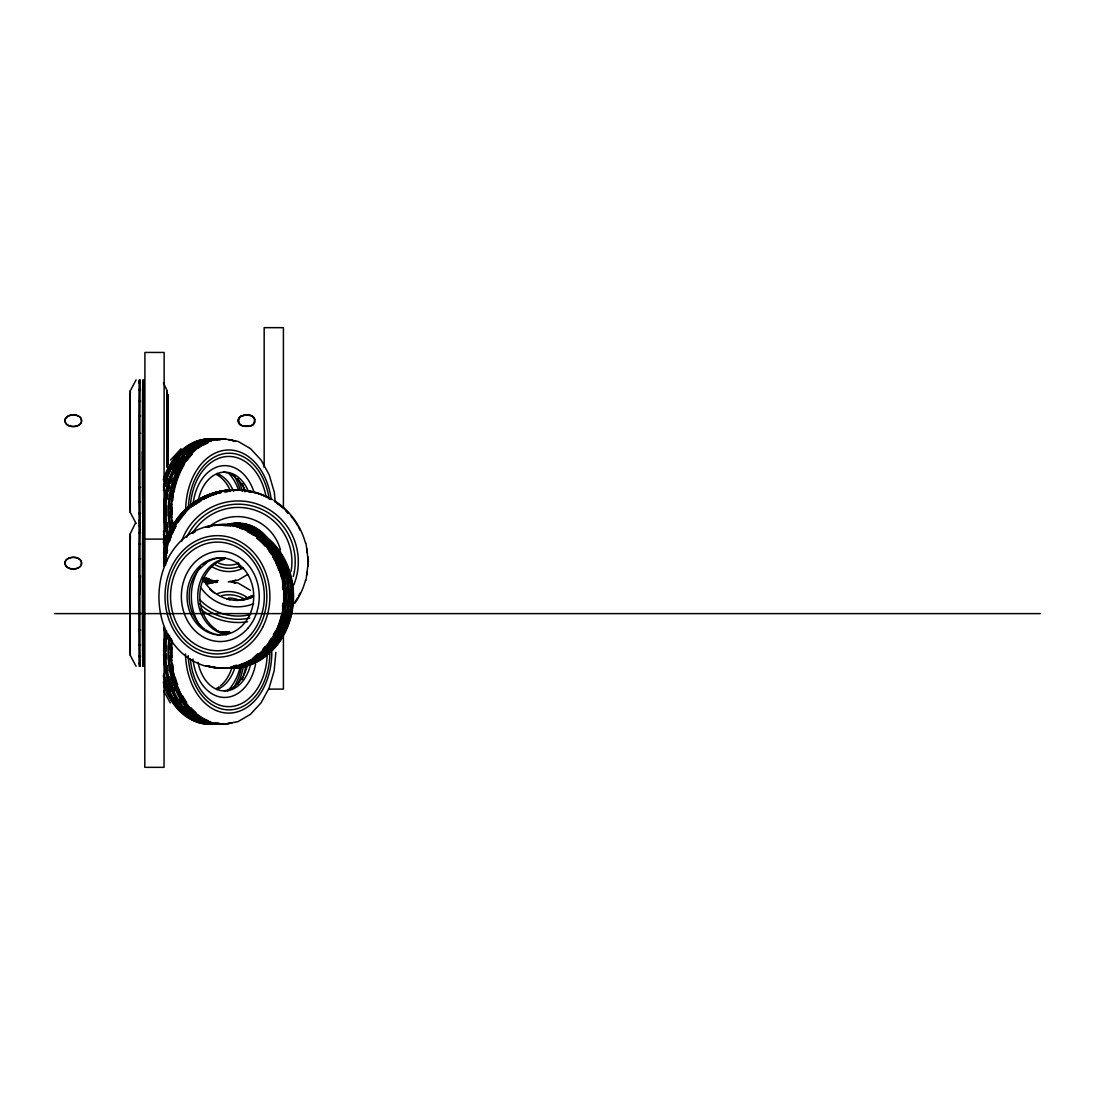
<?xml version="1.0" encoding="UTF-8"?>
<svg xmlns="http://www.w3.org/2000/svg" width="1095" height="1095" viewBox="0 0 1095 1095"><rect width="100%" height="100%" fill="white"/><g stroke="black" fill="none" stroke-linecap="round" stroke-linejoin="round"><path stroke-width="1.5" d="M138.846 433.072L138.846 470.234M138.846 575.943L138.846 613.104M139.9 613.104L139.9 575.943M139.9 433.072L139.9 470.234M139.886 594.53L139.941 558.628M142.432 470.234L142.432 433.072M142.432 575.943L142.432 613.104M143.486 575.943L143.486 613.104M143.486 433.072L143.486 470.234M167.576 464.239L167.727 394.104L168.055 464.896M138.846 433.305L138.887 415.758M138.846 576.175L138.887 558.628M139.9 433.305L139.941 415.758M142.432 433.305L142.473 415.758M142.432 576.175L142.473 558.628M143.486 433.305L143.527 415.758M143.486 576.175L143.527 558.628M138.887 416.196L138.955 400.879M138.887 559.066L138.955 543.75M139.941 416.196L140.009 400.879M139.941 559.066L140.009 543.75M142.473 416.196L142.542 400.879M142.473 559.066L142.542 543.75M143.527 416.196L143.596 400.879M143.527 559.066L143.596 543.75M138.955 401.509L139.038 389.478M138.955 544.379L139.038 532.348M140.009 401.509L140.092 389.478M140.009 544.379L140.201 525.176M142.542 401.509L142.624 389.478M142.542 544.379L142.624 532.348M143.596 401.509L143.678 389.478M143.596 544.379L143.678 532.348M167.001 413.239L167.22 397.321L167.302 399.182M139.051 390.244L139.257 379.855M140.105 390.244L140.201 382.292M139.051 533.114L139.147 525.176M140.105 533.114L140.311 522.726M142.637 390.244L142.733 382.292M143.691 390.244L143.787 382.292M142.637 533.114L142.733 525.176M143.691 533.114L143.787 525.176M129.757 394.104L129.757 509.202M136.095 379.855L130.264 390.874L129.908 451.646L130.264 512.433L136.095 523.451M130.264 512.433L130.36 510.366M129.757 536.974L129.757 652.072M135.561 522.849L130.264 533.744L129.949 624.916L130.264 655.303L136.095 666.321M139.147 383.154L139.257 380.745M140.201 383.154L140.311 379.855M130.264 655.303L130.36 653.236M142.733 383.154L142.843 379.855M143.787 383.154L143.897 379.855M139.147 526.038L139.257 522.726M142.733 526.038L142.843 522.726M143.787 526.038L143.897 522.726M163.442 382.949L167.22 390.874L166.878 467.387M275.872 652.333L274.147 670.852L269.069 688.098L260.993 702.922L250.372 714.405L237.93 721.66L224.735 724.096M305.97 580.295L308.379 561.721L305.97 543.147M241.051 416.141L239.011 417.715C233.509 429.432 259.748 429.144 254.026 417.715C248.893 410.844 231.497 417.592 241.051 425.298M254.765 422.273L252.767 424.956M254.026 423.71L254.629 419.166M170.546 460.078L181.086 448.676M240.448 416.483L238.573 419.166L238.902 423.259M199.003 569.496L205.805 563.432M247.812 574.423L238.108 580.076L228.212 581.91M251.563 425.558L252.918 424.956M240.9 416.141L242.981 415.525M250.18 425.914L251.699 425.558M242.844 415.525L243.583 415.429M220.382 524.614C146.703 527.489 136.82 643.846 204.204 665.746L220.382 668.224M248.948 426.078L250.331 425.914M243.432 415.429L246.32 415.251M246.183 426.188L249.085 426.078M144.8 539.11L164.045 539.11M54.75 613.611L1040.25 613.611M268.699 689.111L283.413 689.111L283.413 636.25M246.183 415.251L249.085 415.347M243.432 426.01L246.32 426.188M248.948 415.347L250.331 415.525M242.844 425.914L243.583 426.01M242.844 568.332L243.583 568.442M224.913 438.986L238.108 441.436L250.55 448.676L261.171 460.174L269.247 474.984L274.311 492.244L275.256 502.345M229.69 581.486L237.93 583.005L250.372 590.26M250.18 415.525L251.699 415.881M240.9 425.298L242.981 425.914M240.9 567.73L242.981 568.332M251.563 415.881L252.918 416.483M238.272 563.145L239.011 566.142L241.051 567.73M252.74 416.483L254.765 419.166M239.011 423.71L240.298 424.956M240.448 567.388L238.573 564.692M163.826 691.068L170.286 702.922M167.22 390.874L167.453 413.239M143.897 523.451L143.691 513.062M142.843 523.451L142.637 513.062M140.201 520.152L140.311 522.561M140.311 523.451L140.105 513.062M139.147 520.152L139.257 523.451M143.787 663.022L143.897 666.321M142.733 663.022L142.843 665.432M130.264 390.874L130.36 392.941M142.843 666.321L142.637 655.932M140.201 663.022L140.311 665.432M140.311 666.321L140.105 655.932M139.147 663.022L139.257 666.321M130.264 533.744L130.401 538.849M143.691 655.932L143.787 663.885M139.051 513.062L139.147 521.001M139.051 655.932L139.147 663.885M167.412 399.018L167.535 437.589M143.596 501.797L143.678 513.829M142.542 501.797L142.624 513.829M143.596 644.668L143.678 656.713M142.542 644.668L142.624 656.713M140.009 501.797L140.092 513.829M138.955 501.797L139.038 513.829M140.009 644.668L140.092 656.713M138.955 644.668L139.038 656.713M143.527 487.111L143.596 502.427M143.527 629.981L143.596 645.297M142.473 487.111L142.542 502.427M142.473 629.981L142.542 645.297M139.941 487.111L140.009 502.427M139.941 629.981L140.009 645.297M138.887 487.111L138.955 502.427M138.887 629.981L138.955 645.297M167.535 421.26L167.59 451.646M143.486 470.001L143.527 487.549M143.486 612.871L143.527 630.419M142.473 487.549L142.418 451.646M142.432 612.871L142.473 630.419M139.9 470.001L139.941 487.549M139.9 612.871L139.941 630.419M138.846 470.001L138.887 487.549M138.846 612.871L138.887 630.419M167.384 451.646L167.398 466.552M283.413 508.381L283.413 327.665L264.169 327.665L264.169 467.469M164.045 566.361L164.154 352.439L144.91 352.439L144.8 767.335L164.045 767.335L164.154 626.929M205.682 723.097A70.915 50.356 -90 0 1 202.383 722.632M194.527 720.264A70.915 50.356 -90 0 1 185.055 714.734M181.305 711.586A70.915 50.356 -90 0 1 164.209 684.84M213.949 723.795A71.805 50.986 -90 0 1 163.648 685.251M214.688 723.795A71.805 50.986 90 0 1 163.333 682.171M204.71 580.87A71.805 50.986 90 0 1 208.036 580.569M219.589 723.795A71.805 50.986 -90 0 1 163.634 654.03M163.634 650.635A71.805 50.986 -90 0 1 166.029 630.487M204.642 581.91A71.805 50.986 -90 0 1 211.28 580.678M217.207 723.795A71.805 50.986 -90 0 1 163.661 674.178M163.661 630.487A71.805 50.986 -90 0 1 164.455 627.257M203.903 581.5A71.805 50.986 -90 0 1 210.569 580.569M217.481 593.627A60.786 43.157 -90 0 1 246.471 596.98M271.806 652.333A60.786 43.157 -90 0 1 229.211 713.105A60.786 43.157 -90 0 1 185.507 653.907M221.395 595.789A57.556 40.871 -90 0 1 243.925 598.76M269.849 653.989A57.556 40.871 -90 0 1 229.594 709.875A57.556 40.871 -90 0 1 188.203 655.659M224.037 723.795A71.805 50.986 -90 0 1 169.506 635.387M205.86 582.978A71.805 50.986 -90 0 1 217.399 580.569M206.024 720.825A70.915 50.356 -90 0 1 203.232 719.648M200.467 718.238A70.915 50.356 -90 0 1 195.143 714.734M193.883 713.748A70.915 50.356 -90 0 1 168.767 655.686M168.767 648.979A70.915 50.356 -90 0 1 169.41 640.561M267.166 655.481A54.326 38.571 -90 0 1 229.772 706.631A54.326 38.571 -90 0 1 190.338 658.629M228.65 598.007A54.326 38.571 -90 0 1 237.013 599.293M212.964 723.206A70.915 50.356 -90 0 1 209.679 722.905M206.394 722.289A70.915 50.356 -90 0 1 166.632 630.761M206.394 582.376A70.915 50.356 -90 0 1 209.679 581.76M188.408 716.595A70.915 50.356 -90 0 1 185.794 714.734M180.826 710.422A70.915 50.356 -90 0 1 177.322 706.645M173.188 701.156A70.915 50.356 -90 0 1 170.574 696.967M166.098 687.783A70.915 50.356 -90 0 1 164.948 684.84M232.277 581.91A71.805 50.986 -90 0 1 235.521 582.978M232.277 722.755A71.805 50.986 -90 0 1 172.052 640.411M206.298 584.169A71.805 50.986 -90 0 1 217.33 580.87M221.669 723.795A71.805 50.986 -90 0 1 167.439 633.745M205.093 582.417A71.805 50.986 -90 0 1 213.361 580.678M201.206 718.238A70.915 50.356 -90 0 1 197.182 715.692M194.623 713.748A70.915 50.356 -90 0 1 187.423 706.645M183.276 701.156A70.915 50.356 -90 0 1 181.524 698.405M179.854 695.503A70.915 50.356 -90 0 1 178.293 692.478M175.611 686.332A70.915 50.356 -90 0 1 171.491 672.303M171.162 670.688A70.915 50.356 -90 0 1 170.601 667.43M169.807 660.75A70.915 50.356 -90 0 1 169.506 655.686M169.506 648.979A70.915 50.356 -90 0 1 169.807 643.915M209.966 582.786A70.915 50.356 -90 0 1 213.224 582.034M224.79 723.795A71.805 50.986 -90 0 1 169.985 637.057M206.599 582.978A71.805 50.986 -90 0 1 218.138 580.569M231.538 722.755A71.805 50.986 90 0 1 171.518 638.727M208.379 582.978A71.805 50.986 90 0 1 216.591 580.87M231.538 581.91A71.805 50.986 90 0 1 234.768 582.978M208.543 720.825A70.915 50.356 -90 0 1 190.352 707.959M185.972 702.47A70.915 50.356 -90 0 1 171.929 664.104M171.587 660.75A70.915 50.356 -90 0 1 171.587 643.915M208.543 583.84A70.915 50.356 -90 0 1 215.003 582.034M245.951 664.884A60.321 42.828 -90 0 1 242.323 679.42M199.194 720.825A70.915 50.356 -90 0 1 179.854 706.645M176.623 702.47A70.915 50.356 -90 0 1 173.941 698.405M169.985 690.931A70.915 50.356 -90 0 1 168.616 687.783M168.041 686.332A70.915 50.356 -90 0 1 165.044 677.107M219.041 723.097A70.915 50.356 -90 0 1 215.756 722.632M195.895 712.694A70.915 50.356 -90 0 1 191.091 707.959M186.725 702.47A70.915 50.356 -90 0 1 182.372 695.503M177.582 684.84A70.915 50.356 -90 0 1 175.145 677.107M173.393 669.059A70.915 50.356 -90 0 1 172.668 664.104M172.093 657.37A70.915 50.356 -90 0 1 172.093 647.296M212.485 582.786A70.915 50.356 -90 0 1 215.756 582.034M250.687 663.94A38.626 27.43 -90 0 1 223.927 690.945A38.626 27.43 -90 0 1 198.031 662.324M255.6 664.008A45.114 32.042 -90 0 1 222.86 697.378A45.114 32.042 -90 0 1 192.966 659.067M231.606 668.662A38.626 27.43 -90 0 1 220.465 685.785M219.205 686.743A38.626 27.43 -90 0 1 216.577 688.399M240.311 666.225A47.167 33.493 -90 0 1 227.514 690.986M243.227 667.225A57.556 40.871 -90 0 1 237.738 684.293M241.639 666.513A54.791 38.9 -90 0 1 234.125 687.099M235.014 667.115A38.626 27.43 -90 0 1 216.769 689.645M213.402 723.097A70.915 50.356 -90 0 1 210.103 722.632M198.099 718.238A70.915 50.356 -90 0 1 194.075 715.692M191.502 713.748A70.915 50.356 -90 0 1 184.302 706.645M181.072 702.47A70.915 50.356 -90 0 1 179.265 699.801M174.447 690.931A70.915 50.356 -90 0 1 173.078 687.783M172.49 686.332A70.915 50.356 -90 0 1 169.506 677.107M168.041 670.688A70.915 50.356 -90 0 1 167.248 665.774M166.549 659.053A70.915 50.356 -90 0 1 166.344 654.002M166.344 650.663A70.915 50.356 -90 0 1 166.549 645.612M167.248 638.891A70.915 50.356 -90 0 1 168.041 633.978M206.845 582.786A70.915 50.356 -90 0 1 210.103 582.034M216.468 723.795A71.805 50.986 -90 0 1 163.292 675.793M208.16 580.678A71.805 50.986 -90 0 0 204.82 581.144A71.805 50.986 -90 0 0 211.458 582.403M198.455 720.825A70.915 50.356 -90 0 1 195.663 719.648M192.898 718.238A70.915 50.356 -90 0 1 164.305 677.107M246.936 667.115A38.626 27.43 -90 0 1 224.461 690.753M164.387 545.187A71.805 50.986 -90 0 1 163.278 542.148M163.278 479.364A71.805 50.986 -90 0 1 212.444 439.109M167.905 539.027A71.805 50.986 -90 0 1 218.097 439.109M209.077 582.403A71.805 50.986 -90 0 1 204.081 581.596M166.549 542.148A71.805 50.986 -90 0 1 163.483 530.979M163.483 490.546A71.805 50.986 -90 0 1 215.715 439.109M165.126 545.187A71.805 50.986 90 0 1 163.497 540.601M163.497 480.924A71.805 50.986 90 0 1 213.196 439.109M163.47 487.289A71.805 50.986 -90 0 1 214.976 439.109M208.337 582.403A71.805 50.986 -90 0 1 203.341 581.596M165.81 542.148A71.805 50.986 -90 0 1 163.47 534.223M166.372 541.765A70.915 50.356 -90 0 1 164.483 535.523M164.483 485.988A70.915 50.356 -90 0 1 179.279 456.451M181.592 453.877A70.915 50.356 -90 0 1 197.223 442.818M206.722 440.19A70.915 50.356 -90 0 1 210.021 439.889M166.604 540.232A70.915 50.356 -90 0 1 165.222 535.523M165.222 485.988A70.915 50.356 -90 0 1 167.658 478.241M171.655 469.084A70.915 50.356 -90 0 1 178.909 457.806M182.331 453.877A70.915 50.356 -90 0 1 187.218 449.347M193.815 444.857A70.915 50.356 -90 0 1 197.962 442.818M165.523 546.213A70.915 50.356 -90 0 1 164.387 543.271M164.387 478.241A70.915 50.356 -90 0 1 183.96 449.347M187.847 446.5A70.915 50.356 -90 0 1 196.101 442.27M185.685 509.175A60.786 43.157 -90 0 1 224.872 450.237A60.786 43.157 -90 0 1 271.04 498.102M242.693 568.319A60.786 43.157 -90 0 1 212.307 566.909M188.326 509.093A57.556 40.871 -90 0 1 225.611 453.426A57.556 40.871 -90 0 1 269.206 499.101M239.764 566.348A57.556 40.871 -90 0 1 215.688 565.088M216.755 474.696A38.626 27.43 -90 0 1 230.675 491.45M216.947 473.451A38.626 27.43 90 0 1 233.605 491.45M166.276 475.298A70.915 50.356 -90 0 1 169.93 467.592M171.6 464.691A70.915 50.356 -90 0 1 174.269 460.612M179.813 453.877A70.915 50.356 -90 0 1 184.699 449.347M189.928 445.651A70.915 50.356 -90 0 1 192.665 444.118M198.428 441.709A70.915 50.356 -90 0 1 201.658 440.792M215.907 582.403A71.805 50.986 -90 0 1 203.205 578.926M169.985 529.337A71.805 50.986 -90 0 1 222.545 439.109M170.601 529.104A70.915 50.356 -90 0 1 168.89 512.433M168.89 509.079A70.915 50.356 -90 0 1 185.753 457.806M189.161 453.877A70.915 50.356 -90 0 1 206.202 442.27M207.79 441.709A70.915 50.356 -90 0 1 211.02 440.792M190.393 506.041A54.326 38.571 -90 0 1 225.46 456.642A54.326 38.571 -90 0 1 266.085 496.692M238.806 563.241A54.326 38.571 -90 0 1 218.836 563.241M211.499 581.513A70.915 50.356 -90 0 1 204.943 580.295M167.59 535.523A70.915 50.356 -90 0 1 208.201 440.45M211.499 439.998A70.915 50.356 -90 0 1 214.771 439.848M167.932 527.489A70.915 50.356 -90 0 1 167.206 522.534M166.632 515.8A70.915 50.356 -90 0 1 166.632 505.712M167.206 498.991A70.915 50.356 -90 0 1 167.932 494.023M168.534 490.793A70.915 50.356 -90 0 1 169.67 485.988M170.574 482.84A70.915 50.356 -90 0 1 172.107 478.241M173.913 473.724A70.915 50.356 -90 0 1 184.48 456.451M186.793 453.877A70.915 50.356 -90 0 1 190.434 450.401M198.263 444.857A70.915 50.356 -90 0 1 202.424 442.818M213.539 582.403A71.805 50.986 -90 0 1 203.656 580.117M168.671 534.223A71.805 50.986 -90 0 1 220.177 439.109M171.34 529.104A70.915 50.356 -90 0 1 170.533 524.19M169.848 517.483A70.915 50.356 -90 0 1 169.643 512.433M169.643 509.079A70.915 50.356 -90 0 1 169.848 504.028M170.533 497.322A70.915 50.356 -90 0 1 171.34 492.408M172.791 485.988A70.915 50.356 -90 0 1 174.173 481.294M176.363 475.298A70.915 50.356 -90 0 1 177.732 472.15M179.238 469.084A70.915 50.356 -90 0 1 184.371 460.612M189.914 453.877A70.915 50.356 -90 0 1 194.8 449.347M200.029 445.651A70.915 50.356 -90 0 1 202.767 444.118M216.646 582.403A71.805 50.986 -90 0 1 202.548 578.228M170.724 529.337A71.805 50.986 -90 0 1 223.298 439.109M216.769 582.212A71.805 50.986 90 0 1 204.327 578.228M172.216 527.694A71.805 50.986 90 0 1 225.077 439.109M228.403 439.574A71.805 50.986 90 0 1 234.946 441.408M213.539 580.72A70.915 50.356 90 0 1 205.928 578.078M172.558 525.846A70.915 50.356 90 0 1 171.915 520.85M171.628 517.483A70.915 50.356 90 0 1 171.628 504.028M171.915 500.661A70.915 50.356 90 0 1 191.693 453.877M197.853 448.348A70.915 50.356 90 0 1 207.325 442.818M216.824 440.19A70.915 50.356 90 0 1 220.122 439.889M209.46 579.255A70.915 50.356 90 0 1 206.668 578.078M173.297 525.846A70.915 50.356 90 0 1 172.654 520.85M172.202 514.116A70.915 50.356 90 0 1 172.202 507.409M172.654 500.661A70.915 50.356 90 0 1 173.297 495.665M173.859 492.408A70.915 50.356 90 0 1 184.22 464.691M186.889 460.612A70.915 50.356 90 0 1 192.433 453.877M203.916 444.857A70.915 50.356 90 0 1 208.064 442.818M229.156 439.574A71.805 50.986 -90 0 1 235.699 441.408M235.699 580.117A71.805 50.986 -90 0 1 232.455 581.171M217.508 582.212A71.805 50.986 -90 0 1 203.684 577.489M172.681 526.038A71.805 50.986 -90 0 1 225.816 439.109M193.144 504.028A45.114 32.042 90 0 1 220.642 466.018A45.114 32.042 90 0 1 254.191 492.709M198.209 500.757A38.626 27.43 -90 0 1 221.122 472.465A38.626 27.43 -90 0 1 248.456 491.45M223.202 472.191A38.626 27.43 90 0 1 227.486 472.985M235.493 477.31A38.626 27.43 90 0 0 228.882 473.451A47.167 33.493 -90 0 1 238.655 490.286M236.712 478.364A38.626 27.43 90 0 1 244.91 490.012M242.501 483.675A60.321 42.828 -90 0 1 244.897 491.806M237.916 478.802A57.556 40.871 -90 0 1 242.337 491.08M234.303 475.996A54.791 38.9 -90 0 1 240.394 490.533M227.609 632.308A70.915 70.148 -90 0 1 224.27 631.911M167.959 538.548A70.915 70.148 -90 0 1 171.176 530.719M179.128 517.88A70.915 70.148 -90 0 1 183.508 512.775M190.9 505.986A70.915 70.148 -90 0 1 199.18 500.305M200.631 499.484A70.915 70.148 -90 0 1 206.64 496.541M209.761 495.268A70.915 70.148 -90 0 1 214.51 493.681M224.27 491.532A70.915 70.148 -90 0 1 227.609 491.135M227.445 632.308A70.915 70.148 -90 0 1 224.119 631.911M164.934 549.95A70.915 70.148 -90 0 1 165.564 546.624M167.289 540.15A70.915 70.148 -90 0 1 173.352 526.257M176.952 520.604A70.915 70.148 -90 0 1 183.344 512.775M190.735 505.986A70.915 70.148 -90 0 1 199.03 500.305M201.945 498.704A70.915 70.148 -90 0 1 206.49 496.541M209.61 495.268A70.915 70.148 -90 0 1 214.36 493.681M215.948 493.229A70.915 70.148 -90 0 1 219.178 492.435M224.119 491.532A70.915 70.148 -90 0 1 227.445 491.135M237.464 489.999A71.805 71.024 -90 0 1 242.529 490.423A71.805 71.024 -90 0 0 237.615 489.999M245.896 490.916A71.805 71.024 -90 0 1 250.864 491.942M229.06 633.334A71.805 71.024 -90 0 1 222.312 632.527M163.579 553.194A71.805 71.024 -90 0 1 234.111 489.917M246.046 490.916A71.805 71.024 -90 0 1 251.015 491.942M227.527 633.197A71.805 71.024 -90 0 1 222.463 632.527M163.73 553.194A71.805 71.024 -90 0 1 234.262 489.917M236.958 489.944A71.805 71.024 -90 0 1 252.042 491.942M228.54 633.197A71.805 71.024 -90 0 1 221.82 632.212M164.332 565.116A71.805 71.024 -90 0 1 235.274 489.917M236.465 489.944A71.805 71.024 -90 0 1 243.213 490.423M246.58 490.916A71.805 71.024 -90 0 1 251.549 491.942M228.047 633.197A71.805 71.024 -90 0 1 221.327 632.212M163.839 558.327A71.805 71.024 -90 0 1 234.782 489.917M236.301 489.944A71.805 71.024 -90 0 1 243.063 490.423M246.43 490.916A71.805 71.024 -90 0 1 251.385 491.942M227.897 633.197A71.805 71.024 -90 0 1 221.163 632.212M163.675 558.327A71.805 71.024 -90 0 1 234.631 489.917M227.979 632.308A70.915 70.148 -90 0 1 224.639 631.911M164.797 554.987A70.915 70.148 -90 0 1 165.194 551.62A70.915 70.148 -90 0 0 164.948 554.987M167.316 541.751A70.915 70.148 -90 0 1 168.904 536.947M170.149 533.799A70.915 70.148 -90 0 1 172.285 529.213M173.886 526.257A70.915 70.148 -90 0 1 178.471 519.222M188.682 508.135A70.915 70.148 -90 0 1 191.269 505.986M199.55 500.305A70.915 70.148 -90 0 0 193.952 503.946A70.915 70.148 -90 0 1 199.714 500.305M201.001 499.484A70.915 70.148 -90 0 1 203.957 497.951M208.57 495.884A70.915 70.148 -90 0 1 214.88 493.681M224.639 491.532A70.915 70.148 -90 0 1 227.979 491.135M170.3 533.799A70.915 70.148 -90 0 1 172.449 529.213M174.037 526.257A70.915 70.148 -90 0 1 178.622 519.222M201.151 499.484A70.915 70.148 -90 0 1 204.122 497.951M210.281 495.268A70.915 70.148 -90 0 1 215.031 493.681M181.51 541.45A60.786 60.129 -90 0 1 259.734 504.973A60.786 60.129 -90 0 1 293.747 584.976M247.607 621.755A60.786 60.129 -90 0 1 200.344 608.943M186.67 537.385A57.556 56.94 -90 0 1 293.268 576.613M249.797 618.086A57.556 56.94 -90 0 1 199.18 603.578M240.298 523.684A38.626 38.215 -90 0 1 246.717 525.422M251.302 595.981A38.626 38.215 -90 0 1 245.129 598.554M243.542 599.033A38.626 38.215 -90 0 1 240.298 599.759M234.262 523.095A38.626 38.215 -90 0 1 258.817 532.143M253.356 595.174A38.626 38.215 -90 0 1 234.262 600.347M271.724 499.539A71.805 71.024 -90 0 0 199.249 500.401A71.805 71.024 -90 0 0 165.249 565.116A70.915 70.148 -90 0 1 165.441 554.987M275.995 502.249A71.805 71.024 -90 0 1 288.751 513.404M290.969 515.991A71.805 71.024 -90 0 1 297.717 525.819M298.538 527.297A71.805 71.024 -90 0 1 300.085 530.322M300.085 593.107A71.805 71.024 -90 0 1 298.538 596.145M297.717 597.624A71.805 71.024 -90 0 1 294.076 603.359M229.471 633.197A71.805 71.024 -90 0 1 221.081 631.87M229.704 632.308A70.915 70.148 -90 0 1 226.364 631.911M166.289 558.368A70.915 70.148 -90 0 1 166.522 554.987M169.533 540.15A70.915 70.148 -90 0 1 175.611 526.257M178.252 521.986A70.915 70.148 -90 0 1 185.602 512.775M192.994 505.986A70.915 70.148 -90 0 1 201.288 500.305M204.19 498.704A70.915 70.148 -90 0 1 208.734 496.541M211.855 495.268A70.915 70.148 -90 0 1 216.605 493.681M218.206 493.229A70.915 70.148 -90 0 1 221.423 492.435M226.364 491.532A70.915 70.148 -90 0 1 229.704 491.135M192.446 533.21A54.326 53.751 -90 0 1 291.119 571.166M250.604 614.582A54.326 53.751 -90 0 1 200.193 600.128M228.622 632.308A70.915 70.148 -90 0 1 225.296 631.911M165.838 551.62A70.915 70.148 -90 0 1 174.529 526.257M177.171 521.986A70.915 70.148 -90 0 1 188.08 509.257M190.598 507.053A70.915 70.148 -90 0 1 200.207 500.305M203.123 498.704A70.915 70.148 -90 0 1 215.523 493.681M217.125 493.229A70.915 70.148 -90 0 1 220.341 492.435M225.296 491.532A70.915 70.148 -90 0 1 228.622 491.135M229.06 632.308A70.915 70.148 -90 0 1 225.721 631.911M165.646 565.075A70.915 70.148 -90 0 1 165.646 558.368M168.397 541.751A70.915 70.148 -90 0 1 169.985 536.947M171.231 533.799A70.915 70.148 -90 0 1 174.954 526.257M195.033 503.946A70.915 70.148 -90 0 1 199.208 501.168M209.638 495.884A70.915 70.148 -90 0 1 212.786 494.707M217.549 493.229A70.915 70.148 -90 0 1 220.779 492.435M225.721 491.532A70.915 70.148 -90 0 1 229.06 491.135M254.095 492.367A71.805 71.024 -90 0 1 269.767 498.704M276.898 503.221A71.805 71.024 -90 0 1 282.236 507.464M285.932 510.954A71.805 71.024 -90 0 1 288.259 513.404M228.964 633.197A71.805 71.024 -90 0 1 222.244 632.212M164.756 565.116A71.805 71.024 -90 0 1 252.466 491.942M165.851 561.721A71.805 71.024 -90 0 1 272.395 499.539M273.832 500.401A71.805 71.024 -90 0 1 305.491 543.134M306.627 548.116A71.805 71.024 -90 0 1 307.408 553.194M307.736 556.616A71.805 71.024 -90 0 1 307.736 566.827M307.189 571.946A71.805 71.024 -90 0 1 306.627 575.327M305.491 580.309A71.805 71.024 -90 0 1 294.747 603.359M230.142 633.197A71.805 71.024 -90 0 1 221.765 631.87M230.073 632.308A70.915 70.148 -90 0 1 226.733 631.911M166.577 561.721A70.915 70.148 -90 0 1 166.659 558.368M167.07 553.303A70.915 70.148 -90 0 1 167.549 549.95M169.41 541.751A70.915 70.148 -90 0 1 170.998 536.947M172.243 533.799A70.915 70.148 -90 0 1 175.98 526.257M196.046 503.946A70.915 70.148 -90 0 1 201.658 500.305M203.095 499.484A70.915 70.148 -90 0 1 216.974 493.681M226.733 491.532A70.915 70.148 -90 0 1 230.073 491.135M209.528 526.449A45.114 44.635 -90 0 1 280.484 550.046M253.67 603.715A45.114 44.635 -90 0 1 200.481 587.125M227.445 524.409A38.626 38.215 -90 0 1 268.645 539.575M253.492 596.72A38.626 38.215 -90 0 1 202.712 578.05M243.377 523.684A38.626 38.215 -90 0 1 246.621 524.409M248.209 524.875A38.626 38.215 -90 0 1 254.382 527.462M255.833 528.269A38.626 38.215 -90 0 1 259.994 531.075M252.89 596.72A38.626 38.215 -90 0 1 248.209 598.554M246.621 599.033A38.626 38.215 -90 0 1 243.377 599.759M240.051 600.197A38.626 38.215 -90 0 1 236.725 600.347M230.087 599.759A38.626 38.215 -90 0 1 226.843 599.033M214.825 593.367A38.626 38.215 -90 0 1 209.72 589.028M236.725 523.095A38.626 38.215 -90 0 1 240.051 523.246M251.439 529.569A70.915 61.197 -90 0 1 261.637 535.017M262.992 535.948A70.915 61.197 -90 0 1 268.289 540.163M271.998 543.736A70.915 61.197 -90 0 1 283.29 559.531M284.029 560.968A70.915 61.197 -90 0 1 290.148 578.064M291.119 582.978A70.915 61.197 -90 0 1 291.612 586.318M292.16 593.066A70.915 61.197 -90 0 1 292.16 599.773M291.612 606.52A70.915 61.197 -90 0 1 291.119 609.86M290.148 614.774A70.915 61.197 -90 0 1 284.029 631.87M281.73 636.154A70.915 61.197 -90 0 1 279.129 640.26M277.268 642.875A70.915 61.197 -90 0 1 270.793 650.334M264.347 655.905A70.915 61.197 -90 0 1 261.637 657.835M245.335 665.363A70.915 61.197 -90 0 1 242.2 666.143M248.935 528.42A70.915 61.197 -90 0 1 262.17 535.017M263.525 535.948A70.915 61.197 -90 0 1 268.822 540.163M274.845 546.282A70.915 61.197 -90 0 1 283.824 559.531M284.563 560.968A70.915 61.197 -90 0 1 290.681 578.064M291.366 581.322A70.915 61.197 -90 0 1 292.146 586.318M292.611 591.382A70.915 61.197 -90 0 1 292.488 603.153M292.146 606.52A70.915 61.197 -90 0 1 291.366 611.516M290.681 614.774A70.915 61.197 -90 0 1 270.082 651.525M264.88 655.905A70.915 61.197 -90 0 1 256.463 661.202M245.869 665.363A70.915 61.197 -90 0 1 242.734 666.143M228.335 524.71A71.805 61.963 -90 0 1 293.528 597.364A71.805 61.963 -90 0 1 226.72 668.005M227.801 524.71A71.805 61.963 -90 0 1 292.995 597.364A71.805 61.963 -90 0 1 226.186 668.005M224.516 633.731A38.626 33.329 -90 0 1 217.741 630.679M216.481 629.871A38.626 33.329 -90 0 1 200.946 606.411M200.604 604.796A38.626 33.329 -90 0 1 200.604 588.056M200.946 586.427A38.626 33.329 -90 0 1 224.516 559.107M221.094 524.71A71.805 61.963 -90 0 1 286.288 597.364A71.805 61.963 -90 0 1 219.479 668.005M214.62 667.334A71.805 61.963 -90 0 1 211.417 666.65M208.283 527.065A71.805 61.963 -90 0 1 211.417 526.189M214.62 525.504A71.805 61.963 -90 0 1 217.85 525.011M240.161 527.927A70.915 61.197 -90 0 1 243.213 528.981M254.916 535.017A70.915 61.197 -90 0 1 257.64 536.933M262.841 541.313A70.915 61.197 -90 0 1 267.591 546.282M270.561 549.964A70.915 61.197 -90 0 1 277.322 560.968M278.034 562.419A70.915 61.197 -90 0 1 284.413 582.978M284.892 586.318A70.915 61.197 -90 0 1 285.521 596.419M285.371 601.456A70.915 61.197 -90 0 1 284.892 606.52M284.413 609.86A70.915 61.197 -90 0 1 267.591 646.556M264.073 650.334A70.915 61.197 -90 0 1 258.967 654.865M250.687 660.408A70.915 61.197 -90 0 1 240.161 664.911M238.614 665.363A70.915 61.197 -90 0 1 235.493 666.143M205.942 527.065A71.805 61.963 -90 0 1 283.947 596.419A71.805 61.963 -90 0 1 205.942 665.774M192.391 533.333A71.805 61.963 -90 0 1 195.28 531.622M226.528 524.71A71.805 61.963 -90 0 1 291.722 597.364A71.805 61.963 -90 0 1 224.913 668.005M237.738 526.12A70.915 61.197 -90 0 1 240.927 526.695M245.595 527.927A70.915 61.197 -90 0 1 251.672 530.213M257.558 533.251A70.915 61.197 -90 0 1 263.074 536.933M268.275 541.313A70.915 61.197 -90 0 1 282.756 560.968M283.454 562.419A70.915 61.197 -90 0 1 289.846 582.978M290.517 588.001A70.915 61.197 -90 0 1 290.326 606.52M289.846 609.86A70.915 61.197 -90 0 1 283.454 630.419M282.756 631.87A70.915 61.197 -90 0 1 273.025 646.556M269.507 650.334A70.915 61.197 -90 0 1 264.401 654.865M258.967 658.725A70.915 61.197 -90 0 1 245.595 664.911M244.048 665.363A70.915 61.197 -90 0 1 240.927 666.143M245.061 527.927A70.915 61.197 -90 0 1 251.138 530.213M257.024 533.251A70.915 61.197 -90 0 1 262.54 536.933M267.741 541.313A70.915 61.197 -90 0 1 276.405 551.264M279.074 555.302A70.915 61.197 -90 0 1 281.483 559.531M284.262 565.417A70.915 61.197 -90 0 1 287.944 576.463M288.697 579.693A70.915 61.197 -90 0 1 289.313 582.978M290.148 589.699A70.915 61.197 -90 0 1 290.353 593.066M290.353 599.773A70.915 61.197 -90 0 1 290.148 603.153M289.313 609.86A70.915 61.197 -90 0 1 288.697 613.145M287.944 616.389A70.915 61.197 -90 0 1 283.605 628.927M281.483 633.321A70.915 61.197 -90 0 1 278.212 638.905M276.405 641.574A70.915 61.197 -90 0 1 273.504 645.366M268.973 650.334A70.915 61.197 -90 0 1 263.868 654.865M258.434 658.725A70.915 61.197 -90 0 1 248.113 663.871M225.994 524.71A71.805 61.963 -90 0 1 291.188 597.364A71.805 61.963 -90 0 1 224.379 668.005M224.297 524.71A71.805 61.963 -90 0 1 289.477 597.364A71.805 61.963 -90 0 1 222.668 668.005M235.507 526.12A70.915 61.197 -90 0 1 238.683 526.695M243.35 527.927A70.915 61.197 -90 0 1 288.669 599.198A70.915 61.197 -90 0 1 238.683 666.143M233.906 666.937A70.915 61.197 -90 0 1 230.703 667.238M227.514 525.504A70.915 61.197 -90 0 1 230.703 525.6M227.609 525.532A70.915 61.197 -90 0 1 230.812 525.723M241.858 527.927A70.915 61.197 -90 0 1 247.949 530.213M261.992 539.041A70.915 61.197 -90 0 1 268.165 544.995M272.272 549.964A70.915 61.197 -90 0 1 274.133 552.578M276.72 556.684A70.915 61.197 -90 0 1 278.294 559.531M279.731 562.419A70.915 61.197 -90 0 1 284.755 576.463M286.794 588.001A70.915 61.197 -90 0 1 287.068 591.382M287.068 601.456A70.915 61.197 -90 0 1 286.794 604.837M286.11 609.86A70.915 61.197 -90 0 1 285.494 613.145M284.755 616.389A70.915 61.197 -90 0 1 279.731 630.419M278.294 633.321A70.915 61.197 -90 0 1 270.314 645.366M264.552 651.525A70.915 61.197 -90 0 1 261.992 653.797M252.384 660.408A70.915 61.197 -90 0 1 241.858 664.911M222.805 524.71A71.805 61.963 -90 0 1 287.985 597.364A71.805 61.963 -90 0 1 221.176 668.005M239.627 527.927A70.915 61.197 -90 0 1 242.679 528.981M254.382 535.017A70.915 61.197 -90 0 1 257.106 536.933M262.307 541.313A70.915 61.197 -90 0 1 267.057 546.282M270.027 549.964A70.915 61.197 -90 0 1 271.888 552.578M273.64 555.302A70.915 61.197 -90 0 1 276.049 559.531M277.5 562.419A70.915 61.197 -90 0 1 282.51 576.463M283.263 579.693A70.915 61.197 -90 0 1 283.879 582.978M284.714 589.699A70.915 61.197 -90 0 1 284.919 593.066M283.879 609.86A70.915 61.197 -90 0 1 283.263 613.145M282.51 616.389A70.915 61.197 -90 0 1 277.5 630.419M276.049 633.321A70.915 61.197 -90 0 1 268.07 645.366M263.539 650.334A70.915 61.197 -90 0 1 259.748 653.797M250.153 660.408A70.915 61.197 -90 0 1 239.627 664.911M200.207 625.834A47.167 40.707 -90 0 1 200.207 567.005M226.692 634.717A38.626 33.329 -90 0 1 197.73 597.268A38.626 33.329 -90 0 1 225.255 558.382M214.086 525.504A71.805 61.963 90 0 1 285.713 593.586A71.805 61.963 90 0 1 218.945 668.005M215.701 667.608A71.805 61.963 90 0 1 207.749 665.774M207.749 527.065A71.805 61.963 90 0 1 210.883 526.189M206.476 527.065A71.805 61.963 -90 0 1 284.221 589.835A71.805 61.963 -90 0 1 217.659 668.005M214.415 667.608A71.805 61.963 -90 0 1 206.476 665.774M219.589 634.895A38.626 33.329 -90 0 1 215.263 634.128M213.867 633.731A38.626 33.329 -90 0 1 205.819 629.871M204.587 628.995A38.626 33.329 -90 0 1 198.92 569.113M203.383 564.774A38.626 33.329 -90 0 1 225.392 557.944M247.415 531.65A70.915 61.197 -90 0 1 253.109 535.017M257.161 537.973A70.915 61.197 -90 0 1 262.266 542.518M266.797 547.473A70.915 61.197 -90 0 1 281.62 578.064M282.606 582.978A70.915 61.197 -90 0 1 283.427 589.699M283.646 593.066A70.915 61.197 -90 0 1 283.646 599.773M283.427 603.153A70.915 61.197 -90 0 1 282.606 609.86M281.62 614.774A70.915 61.197 -90 0 1 263.471 649.102M258.475 653.797A70.915 61.197 -90 0 1 253.109 657.835M236.807 665.363A70.915 61.197 -90 0 1 233.673 666.143M223.572 525.532A70.915 61.197 -90 0 1 226.761 525.723M256.627 537.973A70.915 61.197 -90 0 1 265.25 546.282M269.165 551.264A70.915 61.197 -90 0 1 270.971 553.933M272.669 556.684A70.915 61.197 -90 0 1 274.982 560.968M275.68 562.419A70.915 61.197 -90 0 1 278.787 570.071M282.551 586.318A70.915 61.197 -90 0 1 282.893 589.699M282.893 603.153A70.915 61.197 -90 0 1 282.551 606.52M274.982 631.87A70.915 61.197 -90 0 1 273.476 634.744M270.971 638.905A70.915 61.197 -90 0 1 269.165 641.574M265.25 646.556A70.915 61.197 -90 0 1 262.937 649.102M257.941 653.797A70.915 61.197 -90 0 1 255.299 655.905M236.274 665.363A70.915 61.197 -90 0 1 233.139 666.143M65.262 419.166C63.127 427.926 78.991 428.802 81.441 422.273C83.466 413.527 67.726 412.637 65.194 419.166C63.305 427.789 78.73 428.802 81.317 422.273C83.302 413.623 67.753 412.651 65.262 419.166M65.262 561.598C63.127 570.344 78.991 571.234 81.441 564.692C83.466 555.945 67.726 555.069 65.194 561.598C63.305 570.221 78.73 571.22 81.317 564.692C83.302 556.055 67.753 555.069 65.262 561.598M262.868 626.805A60.786 52.45 -90 0 0 217.44 535.647A60.786 52.45 -90 0 0 172.011 626.805A60.786 52.45 -90 0 0 262.868 626.805M252.302 637.112A57.556 49.672 -90 0 0 230.032 540.82A57.556 49.672 -90 0 0 169.205 611.311A57.556 49.672 -90 0 0 252.302 637.112M250.591 634.84A54.326 46.893 -90 0 0 229.567 543.941A54.326 46.893 -90 0 0 172.148 610.476A54.326 46.893 -90 0 0 250.591 634.84M247.84 628.325A45.114 38.941 -90 0 0 230.388 552.838A45.114 38.941 -90 0 0 182.687 608.095A45.114 38.941 -90 0 0 247.84 628.325M249.263 615.732A38.626 33.329 -90 0 0 220.396 557.793A38.626 33.329 -90 0 0 191.529 615.732A38.626 33.329 -90 0 0 249.263 615.732"/></g></svg>
